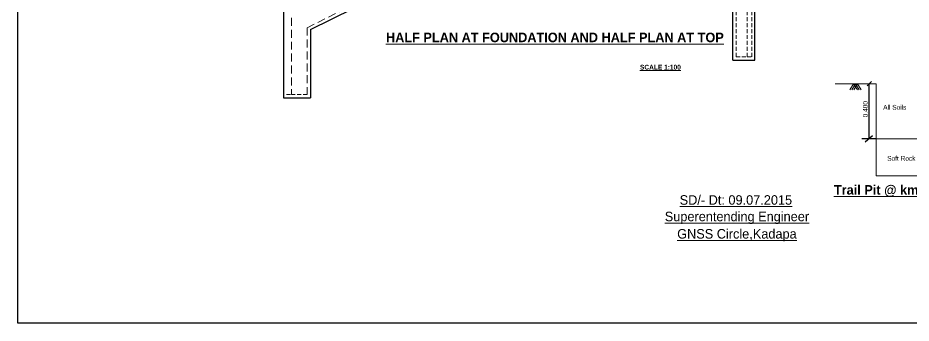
# Model space of a CAD drawing. Header units: inches. Extents: x -679659 to -166005, y 467767 to 1078123.
# Drawn here: x -250541 to -194205, y 467767 to 486993 of the extents above; entities that cross this region are included whole.
import ezdxf
from ezdxf.enums import TextEntityAlignment as Align

# ---------------------------------------------------------------- set-up
doc = ezdxf.new("R2010")
doc.units = ezdxf.units.IN
doc.header["$LTSCALE"] = 1000
doc.header["$MEASUREMENT"] = 0
doc.linetypes.add('DASHED', pattern=[0.75, 0.5, -0.25])
doc.linetypes.add('HIDDEN', pattern=[0.375, 0.25, -0.125])
doc.layers.add('abutment', color=6, linetype='Continuous')
doc.layers.add('STEEL', color=5, linetype='Continuous')
doc.styles.add('ARIAL NARROW', font='ARIALN.TTF')
doc.styles.add('CITYBLUEPR', font='cityb___.ttf')

msp = doc.modelspace()

# ---------------------------------------------------------------- linework, layer by layer
at = {"color": 0, "linetype": 'DASHED', "lineweight": 9}
for p, q in [((-232293, 486375), (-225636.1, 489703.5)), ((-233293, 486993.1), (-233293, 482163.5)), ((-232293, 486375), (-232293, 482163.5))]:
    msp.add_line(p, q, dxfattribs=at)
at = {"color": 0, "linetype": 'HIDDEN', "lineweight": 9}
for p, q in [((-204254.9, 484538.5), (-204254.9, 489649.5)), ((-204547.2, 484538.5), (-204547.2, 489436.8)), ((-205247.2, 484538.5), (-205247.2, 488930.5)), ((-205247.2, 484538.5), (-204547.2, 484538.5)), ((-204547.2, 484538.5), (-204254.9, 484538.5)), ((-233593, 482163.5), (-233293, 482163.5)), ((-233293, 482163.5), (-232293, 482163.5))]:
    msp.add_line(p, q, dxfattribs=at)
at = {"layer": 'abutment', "color": 0, "lineweight": 9}
for p, q in [((-197831.5, 482829.7), (-198066.8, 482469.2)), ((-197831.5, 482828.8), (-198066.8, 482468.3)), ((-197712.1, 482829.7), (-197947.4, 482469.2)), ((-197712.1, 482828.8), (-197947.4, 482468.3)), ((-197831.5, 482829.7), (-197596.3, 482469.2)), ((-197831.5, 482828.8), (-197596.3, 482468.3)), ((-197592.7, 482828.8), (-197828, 482468.3)), ((-197712.1, 482829.7), (-197476.9, 482469.2)), ((-197712.1, 482828.8), (-197476.9, 482468.3)), ((-197592.7, 482829.7), (-197357.4, 482469.2)), ((-197592.7, 482828.8), (-197357.4, 482468.3))]:
    msp.add_line(p, q, dxfattribs=at)
at = {"layer": 'STEEL', "color": 0}
for p, q in [((-233793, 491890.6), (-233793, 481963.5)), ((-204054.9, 484338.5), (-204054.9, 491973.5)), ((-232093, 486251.4), (-225588.9, 489503.5)), ((-205447.2, 484338.5), (-205447.2, 488785.8)), ((-232093, 486251.4), (-232093, 481963.5)), ((-205447.2, 484338.5), (-204547.2, 484338.5)), ((-204547.2, 484338.5), (-204054.9, 484338.5)), ((-196712.1, 482980.7), (-196978.1, 482707.7)), ((-196861, 479372.7), (-196861, 482828.8)), ((-196978.1, 482707.7), (-196978.1, 482707.7)), ((-196636.1, 479568.7), (-197097.1, 479171.2)), ((-196418.4, 479372.7), (-197303.6, 479372.7))]:
    msp.add_line(p, q, dxfattribs=at)
at = {"layer": 'STEEL', "color": 0, "lineweight": 9}
for p, q in [((-196418.4, 482828.8), (-199005.8, 482828.8)), ((-196418.4, 482828.8), (-196418.4, 477052)), ((-196418.4, 479372.7), (-193686.1, 479372.7)), ((-196418.4, 477052), (-193686.1, 477052))]:
    msp.add_line(p, q, dxfattribs=at)
at = {"layer": 'STEEL', "color": 1}
msp.add_line((-233793, 481963.5), (-232093, 481963.5), dxfattribs=at)
at = {"layer": 'STEEL', "color": 0}
msp.add_lwpolyline([(-250540.5, 524941.2), (-166014.8, 524941.2), (-166014.8, 467766.8), (-250540.5, 467766.8)], close=True, dxfattribs=at)

# ---------------------------------------------------------------- texts
at = {"layer": 'STEEL', "color": 0, "lineweight": 9, "style": 'CITYBLUEPR'}
for s, height, p in [('%%UHALF PLAN AT FOUNDATION AND HALF PLAN AT TOP', 600, (-216671.6, 485762)), ('%%USCALE 1:100', 300, (-210015.9, 483887.9)), ('%%UTrail Pit @ km 24.000', 600, (-195070.1, 476106.8))]:
    msp.add_text(s, height=height, rotation=360, dxfattribs=at).set_placement(p, align=Align.MIDDLE)
at = {"layer": 'STEEL', "color": 0, "lineweight": 9, "style": 'ARIAL NARROW'}
msp.add_text('0.400', height=300, rotation=90, dxfattribs=at).set_placement((-196944.6, 480725.7))
for s, p in [('All Soils', (-195966.6, 481212.2)), ('Soft Rock', (-195716.1, 477995.7))]:
    msp.add_text(s, height=300, dxfattribs=at).set_placement(p)
at = {"layer": 'STEEL', "color": 0, "lineweight": 9}
for s, p in [('%%USD/- Dt: 09.07.2015', (-205256.5, 475535.7)), ('%%USuperentending Engineer', (-205191.3, 474410.3)), ('%%UGNSS Circle,Kadapa', (-205191.3, 473316.7))]:
    msp.add_text(s, height=600, rotation=360, dxfattribs=at).set_placement(p, align=Align.MIDDLE)

doc.saveas('drawing.dxf')
